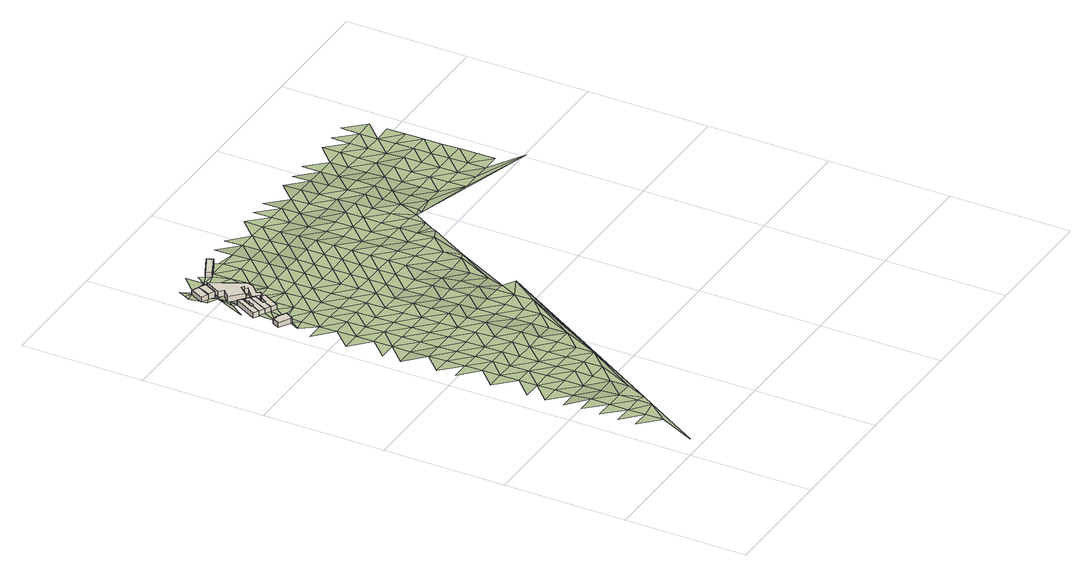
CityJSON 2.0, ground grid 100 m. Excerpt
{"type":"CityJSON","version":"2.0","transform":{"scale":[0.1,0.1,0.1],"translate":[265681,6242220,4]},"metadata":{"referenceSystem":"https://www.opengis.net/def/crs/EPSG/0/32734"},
"CityObjects":{
"building1":{"type":"Building","attributes":{"address":"70 Tennyson Street Salt River Cape Town","building":"house","building:levels":1,"building_height":4.1,"roof_height":16.18,"ground_height":12.08,"plus_code":"4FRW3F98+F25"},"geometry":[{"type":"Solid","lod":"1","boundaries":[[[[0,1,2,3]],[[1,4,5,2]],[[4,6,7,5]],[[6,8,9,7]],[[8,10,11,9]],[[10,12,13,11]],[[12,0,3,13]],[[3,2,5,7,9,11,13]],[[12,10,8,6,4,1,0]]]]}]},
"building2":{"type":"Building","attributes":{"address":"47 Tennyson Street Salt River Cape Town","building":"house","building:levels":1,"building_height":4.1,"roof_height":15.93,"ground_height":11.83,"plus_code":"4FRW3F98+H3J"},"geometry":[{"type":"Solid","lod":"1","boundaries":[[[[14,15,16,17]],[[15,18,19,16]],[[18,20,21,19]],[[20,22,23,21]],[[22,24,25,23]],[[24,14,17,25]],[[17,16,19,21,23,25]],[[24,22,20,18,15,14]]]]}]},
"building3":{"type":"Building","attributes":{"address":"49 Tennyson Street Salt River Cape Town","building":"house","building:levels":1,"building_height":4.1,"roof_height":15.93,"ground_height":11.83,"plus_code":"4FRW3F98+H3G"},"geometry":[{"type":"Solid","lod":"1","boundaries":[[[[26,27,28,19]],[[27,29,30,28]],[[29,31,32,30]],[[31,33,34,32]],[[33,35,36,34]],[[35,37,38,36]],[[37,39,21,38]],[[39,26,19,21]],[[19,28,30,32,34,36,38,21]],[[39,37,35,33,31,29,27,26]]]]}]},
"building4":{"type":"Building","attributes":{"address":"51 Tennyson Street Salt River Cape Town","building":"house","building:levels":1,"building_height":4.1,"roof_height":15.93,"ground_height":11.83,"plus_code":"4FRW3F98+H39"},"geometry":[{"type":"Solid","lod":"1","boundaries":[[[[40,41,42,28]],[[41,43,44,42]],[[43,45,46,44]],[[45,47,48,46]],[[47,49,30,48]],[[49,40,28,30]],[[28,42,44,46,48,30]],[[49,47,45,43,41,40]]]]}]},
"building5":{"type":"Building","attributes":{"address":"53 Tennyson Street Salt River Cape Town","building":"house","building:levels":1,"building_height":4.1,"roof_height":15.8,"ground_height":11.7,"plus_code":"4FRW3F98+G4C"},"geometry":[{"type":"Solid","lod":"1","boundaries":[[[[41,50,51,52]],[[50,53,54,51]],[[53,55,56,54]],[[55,57,58,56]],[[57,59,60,58]],[[59,61,62,60]],[[61,43,63,62]],[[43,41,52,63]],[[52,51,54,56,58,60,62,63]],[[43,61,59,57,55,53,50,41]]]]}]},
"building6":{"type":"Building","attributes":{"address":"373 Lower Main Road Salt River Cape Town","building":"house","building:levels":1,"building_height":4.1,"roof_height":14.51,"ground_height":10.41,"plus_code":"4FRW3F98+P37"},"geometry":[{"type":"Solid","lod":"1","boundaries":[[[[64,65,66,67]],[[65,68,69,66]],[[68,70,71,69]],[[70,64,67,71]],[[67,66,69,71]],[[70,68,65,64]]]]}]},
"building7":{"type":"Building","attributes":{"address":"371 Lower Main Road Salt River Cape Town","building":"house","building:levels":1,"building_height":4.1,"roof_height":14.96,"ground_height":10.86,"plus_code":"4FRW3F98+P34"},"geometry":[{"type":"Solid","lod":"1","boundaries":[[[[72,73,74,75]],[[73,76,77,74]],[[76,78,79,77]],[[78,72,75,79]],[[75,74,77,79]],[[78,76,73,72]]]]}]},
"building8":{"type":"Building","attributes":{"address":"369 Lower Main Road Salt River Cape Town","building":"commercial","building:levels":1,"building_height":4.1,"roof_height":15.03,"ground_height":10.93,"plus_code":"4FRW3F98+M44"},"geometry":[{"type":"Solid","lod":"1","boundaries":[[[[80,81,82,83]],[[81,84,85,82]],[[84,86,87,85]],[[86,88,89,87]],[[88,90,91,89]],[[90,92,93,91]],[[92,94,95,93]],[[94,96,97,95]],[[96,98,99,97]],[[98,100,101,99]],[[100,102,103,101]],[[102,104,105,103]],[[104,106,107,105]],[[106,108,109,107]],[[108,110,111,109]],[[110,112,113,111]],[[112,80,83,113]],[[83,82,85,87,89,91,93,95,97,99,101,103,105,107,109,111,113]],[[112,110,108,106,104,102,100,98,96,94,92,90,88,86,84,81,80]]]]}]},
"building9":{"type":"Building","attributes":{"address":"Lower Main Road Salt River Cape Town","building":"retail","building:levels":1,"building_height":4.1,"roof_height":14.44,"ground_height":10.34,"plus_code":"4FRW3F98+Q63"},"geometry":[{"type":"Solid","lod":"1","boundaries":[[[[114,115,116,117]],[[115,118,119,116]],[[118,120,121,119]],[[120,114,117,121]],[[117,116,119,121]],[[120,118,115,114]]]]}]},
"terrain1":{"type":"TINRelief","geometry":[{"type":"CompositeSurface","lod":"1","boundaries":[[[122,123,124]],[[122,125,126]],[[123,127,128]],[[129,127,130]],[[123,122,126]],[[127,123,126]],[[130,131,132]],[[127,133,130]],[[131,134,135]],[[127,126,133]],[[131,130,136]],[[137,134,138]],[[130,133,136]],[[137,138,139]],[[133,126,140]],[[134,131,141]],[[131,136,141]],[[140,136,133]],[[142,139,143]],[[134,144,138]],[[134,141,144]],[[139,138,145]],[[136,140,146]],[[147,143,148]],[[145,138,144]],[[141,136,149]],[[150,147,148]],[[143,139,151]],[[144,141,149]],[[139,145,152]],[[136,146,149]],[[151,148,143]],[[153,154,150]],[[139,152,151]],[[145,144,155]],[[149,156,144]],[[157,153,158]],[[155,152,145]],[[150,148,159]],[[155,144,156]],[[148,151,160]],[[157,158,161]],[[153,150,159]],[[159,148,160]],[[152,162,151]],[[163,149,146]],[[164,146,140]],[[152,155,162]],[[153,165,158]],[[149,163,156]],[[166,161,167]],[[168,160,151]],[[165,153,159]],[[166,167,169]],[[151,162,168]],[[158,170,161]],[[155,156,171]],[[158,165,170]],[[162,155,171]],[[159,160,172]],[[173,174,169]],[[171,156,163]],[[168,175,160]],[[161,176,167]],[[146,164,163]],[[165,159,172]],[[176,161,170]],[[172,160,175]],[[162,177,168]],[[169,167,178]],[[173,179,180]],[[177,162,171]],[[165,181,170]],[[167,176,178]],[[181,165,172]],[[182,180,179]],[[168,183,175]],[[168,177,184]],[[185,173,169]],[[176,170,186]],[[171,163,164]],[[169,178,187]],[[186,170,181]],[[168,184,183]],[[173,185,179]],[[177,171,164]],[[188,172,175]],[[185,169,187]],[[189,182,190]],[[176,191,178]],[[172,188,181]],[[191,176,186]],[[188,175,183]],[[177,192,184]],[[187,178,193]],[[182,179,194]],[[195,196,197]],[[179,185,198]],[[192,177,164]],[[199,195,190]],[[196,195,199]],[[193,178,191]],[[186,181,200]],[[190,182,194]],[[183,184,201]],[[181,188,202]],[[194,179,198]],[[187,203,185]],[[184,192,201]],[[191,186,200]],[[196,199,6]],[[181,202,200]],[[203,187,193]],[[204,6,205]],[[204,27,26]],[[190,206,199]],[[207,198,185]],[[188,183,208]],[[194,209,190]],[[183,201,210]],[[205,211,204]],[[193,191,212]],[[211,27,204]],[[185,203,207]],[[199,206,6]],[[208,202,188]],[[192,164,213]],[[190,209,206]],[[200,212,191]],[[208,183,210]],[[140,214,164]],[[6,215,205]],[[216,203,193]],[[201,192,213]],[[217,194,198]],[[207,218,198]],[[50,211,205]],[[39,219,220]],[[37,219,39]],[[216,193,212]],[[221,222,223]],[[224,200,202]],[[213,210,201]],[[194,217,209]],[[215,6,206]],[[202,208,225]],[[35,219,37]],[[220,219,226]],[[215,50,205]],[[217,198,218]],[[207,203,227]],[[33,219,35]],[[226,219,33]],[[221,14,228]],[[200,224,212]],[[202,225,224]],[[227,203,216]],[[31,226,33]],[[229,230,231]],[[226,228,14]],[[206,209,232]],[[228,222,221]],[[59,233,234]],[[218,207,235]],[[208,210,236]],[[231,230,222]],[[234,61,59]],[[209,217,232]],[[229,65,237]],[[210,213,238]],[[50,215,239]],[[240,222,228]],[[47,233,59]],[[226,241,228]],[[207,227,235]],[[241,226,31]],[[242,237,65]],[[243,231,222]],[[240,228,241]],[[225,208,236]],[[216,212,244]],[[31,29,241]],[[50,239,53]],[[212,224,245]],[[236,210,238]],[[47,246,29]],[[243,247,231]],[[247,243,222]],[[206,248,215]],[[222,240,249]],[[55,59,57]],[[55,47,59]],[[206,232,250]],[[241,29,246]],[[65,251,242]],[[247,222,252]],[[244,227,216]],[[47,253,246]],[[217,218,254]],[[253,47,55]],[[218,235,255]],[[244,212,245]],[[249,252,222]],[[256,251,65]],[[225,257,224]],[[53,253,55]],[[206,250,248]],[[65,64,256]],[[239,215,258]],[[164,259,213]],[[217,254,232]],[[257,225,236]],[[252,78,247]],[[254,218,255]],[[260,253,53]],[[246,261,241]],[[53,239,258]],[[235,227,262]],[[263,245,224]],[[238,213,264]],[[215,248,258]],[[227,244,265]],[[241,266,267]],[[261,266,241]],[[252,88,78]],[[268,250,232]],[[260,53,258]],[[263,224,257]],[[256,64,269]],[[270,271,260]],[[262,255,235]],[[236,238,264]],[[262,227,265]],[[268,232,254]],[[267,266,272]],[[269,64,78]],[[257,236,264]],[[244,245,273]],[[263,274,245]],[[270,260,275]],[[88,269,78]],[[258,275,260]],[[248,250,276]],[[269,277,256]],[[268,278,250]],[[265,244,273]],[[275,279,270]],[[255,280,254]],[[255,262,281]],[[273,245,274]],[[279,275,282]],[[263,257,283]],[[250,278,276]],[[258,248,284]],[[254,280,268]],[[264,283,257]],[[280,255,281]],[[285,282,286]],[[285,287,88]],[[259,264,213]],[[269,88,288]],[[282,275,286]],[[265,289,262]],[[274,263,290]],[[276,284,248]],[[273,289,265]],[[291,275,258]],[[278,268,292]],[[287,288,88]],[[287,285,286]],[[263,283,290]],[[293,294,269]],[[293,269,288]],[[281,262,295]],[[292,268,280]],[[259,164,214]],[[258,284,291]],[[289,295,262]],[[275,296,286]],[[297,276,278]],[[298,273,274]],[[274,290,299]],[[264,259,283]],[[297,278,292]],[[300,288,287]],[[273,298,289]],[[280,281,301]],[[275,291,296]],[[295,302,281]],[[298,274,299]],[[287,286,303]],[[276,304,284]],[[290,283,305]],[[306,276,297]],[[301,281,302]],[[300,287,303]],[[292,280,307]],[[303,286,296]],[[300,308,288]],[[309,295,289]],[[305,299,290]],[[305,283,259]],[[306,304,276]],[[289,298,310]],[[311,291,284]],[[307,280,301]],[[297,292,312]],[[295,309,302]],[[289,310,309]],[[303,313,300]],[[284,304,311]],[[291,314,296]],[[300,313,308]],[[298,299,315]],[[312,292,307]],[[299,305,316]],[[306,297,317]],[[315,310,298]],[[301,302,318]],[[291,311,314]],[[302,309,319]],[[315,299,316]],[[296,320,303]],[[317,297,312]],[[308,313,321]],[[304,306,322]],[[318,302,319]],[[303,320,313]],[[323,307,301]],[[259,214,305]],[[320,296,314]],[[316,305,324]],[[309,310,325]],[[322,306,317]],[[310,315,326]],[[311,304,327]],[[328,321,313]],[[316,324,315]],[[323,301,318]],[[329,312,307]],[[325,319,309]],[[310,326,325]],[[324,305,214]],[[328,313,320]],[[304,322,327]],[[311,330,314]],[[329,307,323]],[[331,317,312]],[[315,324,332]],[[326,315,332]],[[319,333,318]],[[311,327,330]],[[319,325,334]],[[320,314,335]],[[331,312,329]],[[322,317,336]],[[333,319,334]],[[326,337,325]],[[338,323,318]],[[335,314,330]],[[339,328,320]],[[336,317,331]],[[332,337,326]],[[340,327,322]],[[338,318,333]],[[328,339,341]],[[342,329,323]],[[334,325,343]],[[339,320,335]],[[322,336,340]],[[343,325,337]],[[344,330,327]],[[342,323,338]],[[345,331,329]],[[334,346,333]],[[324,347,332]],[[327,340,344]],[[343,346,334]],[[335,330,348]],[[345,329,342]],[[331,349,336]],[[332,350,337]],[[333,351,338]],[[348,330,344]],[[351,333,346]],[[339,335,352]],[[343,337,350]],[[349,331,345]],[[353,340,336]],[[338,354,342]],[[352,355,339]],[[346,343,350]],[[352,335,348]],[[354,338,351]],[[336,349,353]],[[332,347,350]],[[340,356,344]],[[342,357,345]],[[351,346,358]],[[357,342,354]],[[340,353,356]],[[358,346,350]],[[344,359,348]],[[345,360,349]],[[361,354,351]],[[357,360,345]],[[359,344,356]],[[358,361,351]],[[358,350,347]],[[362,352,348]],[[349,363,353]],[[357,354,364]],[[363,349,360]],[[362,348,359]],[[361,364,354]],[[353,365,356]],[[366,360,357]],[[363,365,353]],[[367,358,347]],[[368,352,362]],[[364,366,357]],[[356,369,359]],[[361,358,367]],[[356,365,369]],[[363,360,370]],[[364,361,367]],[[360,366,371]],[[359,372,362]],[[363,370,365]],[[369,372,359]],[[360,371,370]],[[373,367,347]],[[362,374,368]],[[366,364,375]],[[364,367,376]],[[377,369,365]],[[372,374,362]],[[371,366,375]],[[377,365,370]],[[364,376,375]],[[376,367,373]],[[369,378,372]],[[369,377,379]],[[380,370,371]],[[375,381,371]],[[369,379,378]],[[382,374,372]],[[383,376,373]],[[371,381,380]],[[377,370,384]],[[375,376,385]],[[374,382,386]],[[372,378,382]],[[376,383,385]],[[384,379,377]],[[384,370,380]],[[375,387,381]],[[387,375,385]],[[378,379,388]],[[389,380,381]],[[388,379,384]],[[381,387,389]],[[382,378,390]],[[391,387,385]],[[378,388,392]],[[393,384,380]],[[380,389,394]],[[390,395,382]],[[391,389,387]],[[378,392,390]],[[394,393,380]],[[388,384,396]],[[396,392,388]],[[396,384,393]],[[397,389,391]],[[391,398,399]],[[394,389,397]],[[399,397,391]],[[400,390,392]],[[392,396,401]],[[393,394,402]],[[397,403,394]],[[404,399,398]],[[392,401,400]],[[393,402,396]],[[402,394,403]],[[399,404,397]],[[405,390,400]],[[401,396,406]],[[402,406,396]],[[397,407,403]],[[397,404,408]],[[400,401,409]],[[406,410,401]],[[397,408,407]],[[411,402,403]],[[404,398,412]],[[400,409,405]],[[401,410,409]],[[402,411,406]],[[411,403,407]],[[413,408,404]],[[406,414,410]],[[407,408,415]],[[406,411,416]],[[415,408,413]],[[404,412,413]],[[406,416,414]],[[417,409,410]],[[411,407,418]],[[407,415,419]],[[409,417,420]],[[410,414,417]],[[418,416,411]],[[418,407,419]],[[415,413,421]],[[422,413,412]],[[414,416,423]],[[421,419,415]],[[423,416,418]],[[421,413,422]],[[398,424,412]],[[417,414,425]],[[414,423,426]],[[427,418,419]],[[428,422,412]],[[419,421,429]],[[425,430,417]],[[414,426,425]],[[429,427,419]],[[423,418,431]],[[421,422,432]],[[432,422,428]],[[431,426,423]],[[431,418,427]],[[433,429,421]],[[432,433,421]],[[434,425,426]],[[426,431,435]],[[427,429,436]],[[437,432,428]],[[433,438,429]],[[412,424,428]],[[426,435,434]],[[427,436,431]],[[436,429,438]],[[433,432,439]],[[440,425,434]],[[437,441,432]],[[435,431,442]],[[436,442,431]],[[432,441,439]],[[438,433,443]],[[424,437,428]],[[435,444,434]],[[442,444,435]],[[433,439,443]],[[445,436,438]],[[441,437,446]],[[434,447,440]],[[436,445,442]],[[444,447,434]],[[445,438,443]],[[439,441,448]],[[441,446,449]],[[442,450,444]],[[442,445,451]],[[441,449,448]],[[443,439,452]],[[442,451,450]],[[453,447,444]],[[439,448,452]],[[445,443,454]],[[447,453,455]],[[444,450,453]],[[454,451,445]],[[454,443,452]],[[450,451,456]],[[456,451,454]],[[453,450,457]],[[450,456,458]],[[457,459,453]]]}]}
},
"vertices":[
[11,3420,81],[106,3365,81],[106,3365,122],[11,3420,122],[118,3359,81],[118,3359,122],[158,3429,81],[158,3429,122],[76,3476,81],[76,3476,122],[70,3466,81],[70,3466,122],[45,3480,81],[45,3480,122],
[148,3832,73],[48,3645,73],[48,3645,119],[148,3832,119],[91,3622,73],[91,3622,119],[130,3695,73],[130,3695,119],[121,3699,73],[121,3699,119],[176,3805,73],[176,3805,119],
[91,3622,78],[136,3597,78],[136,3597,119],[221,3766,78],[221,3766,119],[185,3798,78],[185,3798,119],[164,3758,78],[164,3758,119],[174,3749,78],[174,3749,119],[140,3690,78],[140,3690,119],[130,3695,78],
[136,3597,77],[182,3574,77],[182,3574,119],[220,3645,77],[220,3645,119],[209,3651,77],[209,3651,119],[253,3737,77],[253,3737,119],[221,3766,77],
[232,3550,77],[232,3550,118],[182,3574,118],[306,3686,77],[306,3686,118],[279,3712,77],[279,3712,118],[267,3687,77],[267,3687,118],[254,3692,77],[254,3692,118],[231,3640,77],[231,3640,118],[220,3645,118],
[185,4169,64],[129,4199,64],[129,4199,105],[185,4169,105],[73,4092,64],[73,4092,105],[129,4062,64],[129,4062,105],
[185,4169,62],[129,4062,62],[129,4062,110],[185,4169,110],[181,4035,62],[181,4035,110],[237,4142,62],[237,4142,110],
[370,3817,62],[382,3826,62],[382,3826,110],[370,3817,110],[395,3856,62],[395,3856,110],[398,3878,62],[398,3878,110],[267,4144,62],[267,4144,110],[199,4015,62],[199,4015,110],[228,3984,62],[228,3984,110],[166,3922,62],[166,3922,110],[263,3825,62],[263,3825,110],[323,3895,62],[323,3895,110],[343,3879,62],[343,3879,110],[322,3862,62],[322,3862,110],[343,3845,62],[343,3845,110],[251,3767,62],[251,3767,110],[303,3712,62],[303,3712,110],[334,3739,62],[334,3739,110],[315,3764,62],[315,3764,110],
[391,4227,61],[413,4181,61],[413,4181,104],[391,4227,104],[574,4257,61],[574,4257,104],[551,4304,61],[551,4304,104],
[155,300,146],[155,450,143],[4,450,148],[4,0,154],[303,477,138],[155,595,140],[4,595,143],[4,750,143],[155,750,142],[155,900,143],[4,900,144],[305,595,140],[155,1050,129],[4,1050,130],[305,750,139],[4,1200,130],[155,1200,129],[155,1350,125],[366,577,139],[305,900,134],[4,1350,127],[155,1500,121],[305,1050,127],[305,1200,127],[455,750,133],[4,1655,121],[155,1655,119],[455,900,129],[155,1800,117],[305,1500,119],[305,1350,124],[155,1945,114],[4,1945,115],[455,1200,124],[455,1050,124],[4,2100,111],[155,2100,109],[305,1800,113],[305,1655,116],[155,2250,105],[455,1350,121],[605,1050,120],[755,1200,117],[305,1945,111],[4,2400,101],[155,2400,98],[455,1500,118],[155,2550,98],[305,2100,107],[605,1200,120],[455,1800,111],[155,2700,97],[4,2550,101],[455,1655,114],[305,2250,103],[605,1350,117],[305,2400,97],[155,2850,95],[4,2850,95],[455,1945,109],[155,3005,91],[605,1655,112],[605,1500,114],[305,2700,94],[455,2100,104],[305,2550,97],[605,1800,111],[4,3150,89],[155,3150,88],[455,2250,102],[755,1350,115],[455,2400,97],[305,3005,89],[59,3282,86],[118,3359,84],[106,3365,84],[305,2850,91],[155,3300,84],[605,2100,105],[755,1500,116],[605,1945,110],[455,2550,97],[76,3476,83],[155,3450,81],[305,3300,85],[455,2700,94],[755,1800,112],[305,3150,88],[755,1655,114],[182,3574,78],[605,2250,100],[906,1500,110],[1385,2185,87],[305,3450,80],[605,2400,96],[455,3005,86],[455,2850,90],[155,3745,78],[121,3699,78],[121,3855,73],[161,3997,69],[40,3741,78],[755,2100,104],[755,1945,111],[176,3805,78],[605,2550,96],[155,3895,73],[73,4092,70],[74,4042,70],[129,4062,69],[455,3150,84],[209,3651,78],[220,3645,78],[605,2700,93],[906,1800,102],[62,4189,65],[906,1655,106],[305,3600,77],[166,3922,73],[263,3825,69],[83,4228,64],[155,4045,69],[755,2400,92],[755,2250,98],[251,3767,77],[181,4035,69],[455,3450,81],[228,3984,69],[455,3300,84],[118,4292,61],[199,4015,69],[303,3712,77],[605,3005,86],[605,2850,89],[155,4195,64],[906,1945,98],[455,3600,76],[1206,1945,96],[334,3739,77],[343,3845,69],[755,2700,90],[906,2100,94],[1056,1800,102],[755,2550,92],[322,3862,69],[323,3895,69],[605,3150,83],[305,4195,62],[370,3817,77],[315,3764,77],[343,3879,69],[906,2400,85],[906,2250,94],[455,3745,76],[605,3450,78],[305,4345,60],[605,3300,80],[382,3826,68],[755,3005,82],[755,2850,87],[395,3856,68],[1056,1945,98],[605,3600,74],[398,3878,68],[455,3895,68],[455,4045,65],[413,4181,63],[906,2550,85],[1056,2100,94],[605,3745,74],[755,3150,81],[391,4227,63],[359,4269,62],[906,2700,78],[605,3895,68],[755,3300,78],[1056,2400,85],[1056,2250,94],[455,4195,63],[906,3005,78],[906,2850,77],[605,4045,64],[755,3600,76],[1206,2100,92],[755,3450,76],[906,3150,76],[574,4257,62],[1056,2700,78],[1056,2550,85],[755,3745,76],[906,3300,74],[605,4195,62],[755,3895,69],[1206,2400,75],[1206,2250,89],[906,3450,74],[1056,3005,78],[1056,2850,77],[755,4045,63],[600,4224,62],[906,3600,71],[1056,3150,76],[1278,2245,89],[1206,2700,57],[1206,2550,75],[906,3745,71],[755,4195,59],[1056,3300,74],[906,3895,62],[1056,3450,74],[1356,2400,62],[1206,3005,74],[1206,2850,66],[906,4045,57],[1056,3600,71],[1356,2550,62],[1206,3150,74],[906,4195,53],[1056,3745,71],[755,4345,55],[1206,3300,70],[1356,2700,49],[1056,3895,62],[1206,3450,68],[1356,2850,66],[1552,2719,60],[1056,4045,57],[1206,3600,67],[1506,2700,60],[1356,3005,71],[1056,4195,53],[1206,3745,67],[1356,3150,71],[906,4345,50],[1206,3895,58],[1356,3300,68],[1506,2850,67],[1206,4045,51],[1356,3450,63],[1506,3005,67],[1206,4195,48],[1356,3600,60],[1506,3150,64],[1356,3745,60],[1506,3300,61],[1657,3005,62],[1206,4345,48],[1356,3895,54],[1506,3600,57],[1506,3450,58],[1356,4045,47],[1741,3045,57],[1356,4195,44],[1657,3300,55],[1657,3150,59],[1506,3745,57],[1506,4045,42],[1506,3895,47],[1657,3600,54],[1657,3450,55],[1506,4195,40],[1772,3099,53],[1657,3745,54],[1811,3164,53],[1356,4345,43],[1807,3300,52],[1657,3895,41],[1807,3450,51],[1657,4195,33],[1875,3272,52],[1657,4045,38],[1807,3745,48],[1807,3600,48],[1506,4345,36],[1807,3895,37],[1957,3450,46],[1924,3262,49],[1957,3300,49],[1807,4195,29],[1807,4045,36],[1957,3745,41],[1957,3600,41],[2107,3300,41],[1807,4345,23],[1957,3895,35],[2107,3600,34],[2107,3450,38],[1957,4195,24],[1957,4045,32],[2107,3745,34],[2408,3150,37],[2257,3300,33],[2107,4045,25],[2257,3450,29],[2107,3895,33],[2107,4195,19],[2257,3745,27],[2257,3600,27],[1957,4345,19],[2408,3450,29],[2408,3300,33],[2257,3895,18],[3005,2972,28],[2257,4195,16],[2257,4045,16],[2408,3745,27],[2558,3150,37],[2408,3600,27],[2107,4345,18],[2408,3895,18],[2558,3300,32],[2558,3450,26],[2408,4195,16],[2408,4045,16],[2558,3745,24],[2708,3150,32],[2558,3600,24],[2708,3450,26],[2408,4345,15],[2708,3300,30],[2558,3895,16],[2708,3600,20],[2558,4045,13],[2708,3745,20],[2858,3150,28],[2558,4195,13],[2858,3450,22],[2858,3300,26],[2708,4045,13],[2708,3895,17],[2858,3600,17],[2708,4195,10],[2858,3745,17],[2558,4345,14],[2858,3895,17],[2858,4195,10],[2858,4045,13],[2708,4345,15]
]}
